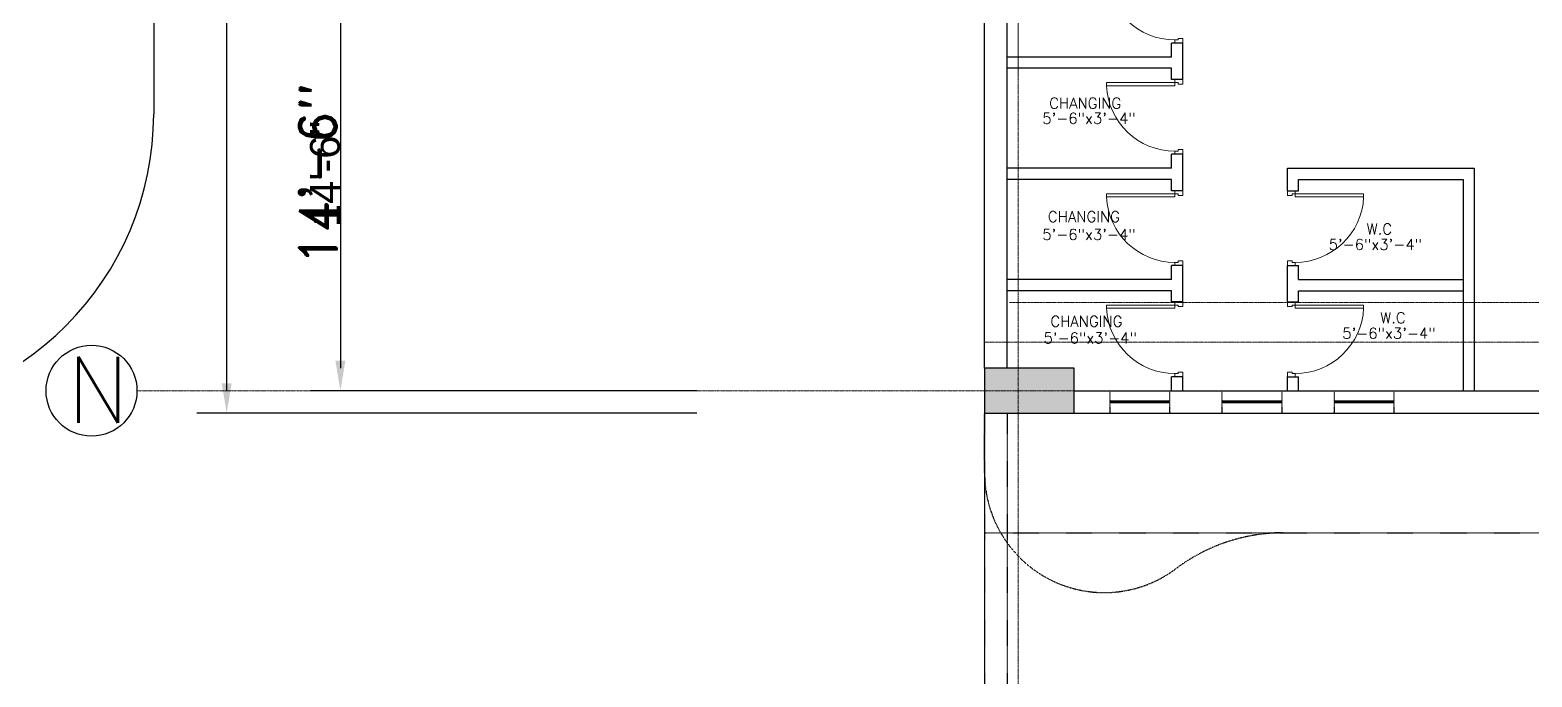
# Model space of a CAD drawing. Header units: inches. Extents: x -110725 to 51121, y 8404 to 44825.
# Drawn here: x -32642 to -32039, y 20649 to 20909 of the extents above; entities that cross this region are included whole.
import ezdxf

# ---------------------------------------------------------------- set-up
doc = ezdxf.new("R2010")
doc.units = ezdxf.units.IN
doc.header["$LTSCALE"] = 0.1
doc.header["$MEASUREMENT"] = 0
doc.linetypes.add('CENTER', pattern=[2, 1.25, -0.25, 0.25, -0.25])
doc.linetypes.add('DASHED', pattern=[0.75, 0.5, -0.25])
doc.layers.get('0').update_dxf_attribs({"color": 1, "lineweight": 0})
doc.layers.get('Defpoints').update_dxf_attribs({"lineweight": 0})
for name, color, linetype, lineweight in [('CAR', 4, 'Continuous', 0), ('dim', 252, 'Continuous', 0), ('DOOR', 32, 'Continuous', 0), ('GRID', 8, 'CENTER', 0), ('terj block plan', 30, 'Continuous', 0), ('TEXT', 3, 'Continuous', 0), ('WALL', 7, 'Continuous', 0)]:
    doc.layers.add(name, color=color, linetype=linetype, lineweight=lineweight)
for name, color, linetype in [('Column Hatch', 7, 'Continuous'), ('COLUMNS', 200, 'Continuous'), ('GF', 1, 'Continuous'), ('GFT', 4, 'Continuous'), ('GFW', 5, 'Continuous'), ('GREEN BELT', 80, 'Continuous')]:
    doc.layers.add(name, color=color, linetype=linetype)
doc.styles.add('ROMAND', font='romand.shx')
doc.styles.get("Standard").update_dxf_attribs({"font": 'arial.ttf'})
doc.dimstyles.new('DIM', dxfattribs={"dimtxt": 15, "dimasz": 9, "dimexe": 0.25, "dimexo": 3, "dimgap": 0.125, "dimtad": 1, "dimdec": 3, "dimzin": 3, "dimdsep": 46, "dimlunit": 4, "dimtxsty": 'ROMAND', "dimcen": 0.125, "dimaunit": 1, "dimadec": 0, "dimazin": 0, "dimtfac": 0.75, "dimtdec": 3, "dimtix": 1, "dimtofl": 0, "dimtmove": 2, "dimatfit": 3, "dimfxl": 1, "dimtolj": 1, "dimtzin": 3, "dimarcsym": 1})

# ---------------------------------------------------------------- blocks, each defined once
blk = doc.blocks.new('*D59')
at = {"layer": 'Defpoints', "color": 0, "transparency": 16777216}
for p in [(-32380.37, 20938.28), (-32517.35, 20764.28), (-32371.37, 20764.28)]:
    blk.add_point(p, dxfattribs=at)
at = {"layer": 'dim', "color": 2, "lineweight": -2, "transparency": 16777216}
for p, q in [((-32386.37, 20938.28), (-32529.35, 20938.28)), ((-32377.37, 20764.28), (-32529.35, 20764.28))]:
    blk.add_line(p, q, dxfattribs=at)
at = {"layer": 'dim', "color": 4, "lineweight": -2, "transparency": 16777216}
blk.add_line((-32517.35, 20926.28), (-32517.35, 20776.28), dxfattribs=at)
at = {"layer": 'dim', "color": 4, "transparency": 16777216}
for points in [[(-32519.35, 20926.28), (-32515.35, 20926.28), (-32517.35, 20938.28)], [(-32519.35, 20776.28), (-32515.35, 20776.28), (-32517.35, 20764.28)]]:
    blk.add_solid(points, dxfattribs=at)
at = {"layer": 'dim', "color": 3, "transparency": 16777216, "insert": (-32523.47, 20851.28), "char_height": 12, "attachment_point": 5, "rotation": 90}
blk.add_mtext('\\A1;14\'-6"', dxfattribs=at)
blk = doc.blocks.new('*D94')
at = {"layer": 'Defpoints', "color": 0, "transparency": 16777216}
for p in [(-32562.97, 22313.78), (-32371.37, 22313.78), (-32371.37, 20755.28)]:
    blk.add_point(p, dxfattribs=at)
at = {"layer": 'dim', "color": 2, "lineweight": -2, "transparency": 16777216}
for p, q in [((-32377.37, 22313.78), (-32574.97, 22313.78)), ((-32377.37, 20755.28), (-32574.97, 20755.28))]:
    blk.add_line(p, q, dxfattribs=at)
at = {"layer": 'dim', "color": 4, "lineweight": -2, "transparency": 16777216}
blk.add_line((-32562.97, 20767.28), (-32562.97, 22301.78), dxfattribs=at)
at = {"layer": 'dim', "color": 4, "transparency": 16777216}
for points in [[(-32564.97, 22301.78), (-32560.97, 22301.78), (-32562.97, 22313.78)], [(-32564.97, 20767.28), (-32560.97, 20767.28), (-32562.97, 20755.28)]]:
    blk.add_solid(points, dxfattribs=at)
at = {"layer": 'dim', "color": 3, "transparency": 16777216, "insert": (-32573.6, 21534.53), "char_height": 12, "attachment_point": 5, "rotation": 90}
blk.add_mtext('\\A1;129\'-10{\\H0.750000x;\\S1/2;}"', dxfattribs=at)
blk = doc.blocks.new('D2')
for p, q in [((-3, 34.85), (-1.5, 34.85)), ((-3, 1.85), (-3, 34.85)), ((-1.5, 34.85), (-1.5, 1.85)), ((-34.5, 1.88), (-36, 1.88)), ((-36, 1.88), (-36, -1.88)), ((-34.5, 0.38), (-34.5, 1.88)), ((-33.75, 0.38), (-34.5, 0.38)), ((-33.75, -1.88), (-33.75, 0.38)), ((-1.5, 1.85), (-3, 1.85)), ((-2.25, 0.38), (-2.25, -1.88)), ((-1.5, 0.38), (-2.25, 0.38)), ((0, 1.88), (-1.5, 1.88)), ((-1.5, 1.88), (-1.5, 0.38)), ((0, -1.88), (0, 1.88)), ((-36, -1.88), (-33.75, -1.88)), ((-2.25, -1.88), (0, -1.88))]:
    blk.add_line(p, q)
blk.add_arc((-1.5, 1.88), 33, 92.60525, 180)
blk = doc.blocks.new('*D3023')
at = {"layer": 'Defpoints', "color": 0, "transparency": 16777216}
for p in [(-32380.37, 20938.28), (-32517.35, 20764.28), (-32371.37, 20764.28)]:
    blk.add_point(p, dxfattribs=at)
at = {"layer": 'dim', "color": 0, "lineweight": -2, "transparency": 16777216}
for p, q in [((-32383.37, 20938.28), (-32517.6, 20938.28)), ((-32517.35, 20929.28), (-32517.35, 20773.28)), ((-32374.37, 20764.28), (-32517.6, 20764.28))]:
    blk.add_line(p, q, dxfattribs=at)
at = {"layer": 'dim', "color": 0, "transparency": 16777216}
for points in [[(-32518.85, 20929.28), (-32515.85, 20929.28), (-32517.35, 20938.28)], [(-32518.85, 20773.28), (-32515.85, 20773.28), (-32517.35, 20764.28)]]:
    blk.add_solid(points, dxfattribs=at)
at = {"layer": 'dim', "color": 0, "transparency": 16777216, "insert": (-32526.4, 20851.28), "char_height": 15, "attachment_point": 5, "rotation": 90, "style": 'ROMAND'}
blk.add_mtext('\\A1;14\'-6"', dxfattribs=at)
blk = doc.blocks.new('*D3060')
at = {"layer": 'Defpoints', "color": 0, "transparency": 16777216}
for p in [(-32562.97, 22313.78), (-32371.37, 22313.78), (-32371.37, 20755.28)]:
    blk.add_point(p, dxfattribs=at)
at = {"layer": 'dim', "color": 0, "lineweight": -2, "transparency": 16777216}
for p, q in [((-32374.37, 22313.78), (-32563.22, 22313.78)), ((-32562.97, 20764.28), (-32562.97, 22304.78)), ((-32374.37, 20755.28), (-32563.22, 20755.28))]:
    blk.add_line(p, q, dxfattribs=at)
at = {"layer": 'dim', "color": 0, "transparency": 16777216}
for points in [[(-32564.47, 22304.78), (-32561.47, 22304.78), (-32562.97, 22313.78)], [(-32564.47, 20764.28), (-32561.47, 20764.28), (-32562.97, 20755.28)]]:
    blk.add_solid(points, dxfattribs=at)
at = {"layer": 'dim', "color": 0, "transparency": 16777216, "insert": (-32576.22, 21534.53), "char_height": 15, "attachment_point": 5, "rotation": 90, "style": 'ROMAND'}
blk.add_mtext('\\A1;129\'-10{\\H0.75x;\\S1/2;}"', dxfattribs=at)

msp = doc.modelspace()

# ---------------------------------------------------------------- hatches: boundary and pattern name
at = {"layer": 'Column Hatch'}
msp.add_hatch(color=256, dxfattribs=at).paths.add_polyline_path([(-32222.87464, 20773.2792), (-32258.87464, 20773.2792), (-32258.87464, 20755.2792), (-32222.87464, 20755.2792)])
msp.add_hatch(color=256, dxfattribs=at).paths.add_polyline_path([(-32222.87464, 20773.2792), (-32258.87464, 20773.2792), (-32258.87464, 20755.2792), (-32222.87464, 20755.2792)])

# ---------------------------------------------------------------- linework, layer by layer
at = {"layer": 'CAR', "linetype": 'Continuous'}
msp.add_circle((-33960.35096, 21924.4645, 27.16259), 11425.94255, dxfattribs=at)
at = {"layer": 'COLUMNS', "elevation": 1.07221}
msp.add_lwpolyline([(-32258.87464, 20755.2792), (-32222.87464, 20755.2792), (-32222.87464, 20773.2792), (-32258.87464, 20773.2792)], close=True, dxfattribs=at)
msp.add_lwpolyline([(-32258.87464, 20755.2792), (-32222.87464, 20755.2792), (-32222.87464, 20773.2792), (-32258.87464, 20773.2792)], close=True, dxfattribs=at)
at = {"layer": 'Defpoints', "linetype": 'Continuous', "elevation": 1.07221}
msp.add_lwpolyline([(-32258.87464, 20563.53135), (-32258.87464, 20938.2792), (-32339.86799, 20938.2792, -0.954153128), (-32347.67068, 21112.2792), (-32339.88129, 21112.99571), (-32339.88129, 21368.7792), (-32393.87464, 21368.7792), (-32393.87464, 21725.7792), (-32339.87464, 21725.7792), (-32339.87464, 21982.2792, -0.999961782), (-32339.86799, 22156.2792), (-32258.87464, 22156.2792), (-32258.87464, 22313.7792), (-31529.87464, 22313.7792), (-31529.87464, 22151.43396), (-31369.30939, 22052.13108), (-31210.40795, 22309.06271), (-28605.98551, 20698.07393, -0.732823855), (-28648.48486, 20563.53135), (-32258.87464, 20563.53135)], format="xyb", close=True, dxfattribs=at)
at = {"layer": 'GF'}
for p, q in [((-32258.87464, 20773.2792, 1.07221), (-32258.87464, 20929.2792, 1.07221)), ((-32249.87464, 20773.2792, 1.07221), (-32249.87464, 20929.2792, 1.07221)), ((-32183.87464, 20898.1542, 1.07221), (-32183.87464, 20903.7792, 1.07221)), ((-32179.37464, 20903.7792, 1.07221), (-32183.87464, 20903.7792, 1.07221)), ((-32179.37464, 20889.1542, 1.07221), (-32179.37464, 20903.7792, 1.07221)), ((-32183.87464, 20898.1542, 1.07221), (-32249.87464, 20898.1542, 1.07221)), ((-32183.87464, 20893.6542, 1.07221), (-32249.87464, 20893.6542, 1.07221)), ((-32183.87464, 20889.1542, 1.07221), (-32183.87464, 20893.6542, 1.07221)), ((-32179.37464, 20889.1542, 1.07221), (-32183.87464, 20889.1542, 1.07221)), ((-32183.87464, 20853.5292, 1.07221), (-32183.87464, 20859.1542, 1.07221)), ((-32179.37464, 20859.1542, 1.07221), (-32183.87464, 20859.1542, 1.07221)), ((-32179.37464, 20844.5292, 1.07221), (-32179.37464, 20859.1542, 1.07221)), ((-32183.87464, 20853.5292, 1.07221), (-32249.87464, 20853.5292, 1.07221)), ((-32137.37464, 20844.5292, 1.07221), (-32137.37464, 20853.5292, 1.07221)), ((-32137.37464, 20853.5292, 1.07221), (-32062.37464, 20853.5292, 1.07221)), ((-32062.37464, 20853.5292, 1.07221), (-32062.37464, 20764.2792, 1.07221)), ((-32183.87464, 20849.0292, 1.07221), (-32249.87464, 20849.0292, 1.07221)), ((-32183.87464, 20844.5292, 1.07221), (-32183.87464, 20849.0292, 1.07221)), ((-32132.87464, 20844.5292, 1.07221), (-32132.87464, 20849.0292, 1.07221)), ((-32132.87464, 20849.0292, 1.07221), (-32066.87464, 20849.0292, 1.07221)), ((-32066.87464, 20849.0292, 1.07221), (-32066.87464, 20764.2792, 1.07221)), ((-32179.37464, 20844.5292, 1.07221), (-32183.87464, 20844.5292, 1.07221)), ((-32137.37464, 20844.5292, 1.07221), (-32132.87464, 20844.5292, 1.07221)), ((-32183.87464, 20808.9042, 1.07221), (-32183.87464, 20814.5292, 1.07221)), ((-32179.37464, 20814.5292, 1.07221), (-32183.87464, 20814.5292, 1.07221)), ((-32179.37464, 20799.9042, 1.07221), (-32179.37464, 20814.5292, 1.07221)), ((-32137.37464, 20799.9042, 1.07221), (-32137.37464, 20814.5292, 1.07221)), ((-32137.37464, 20814.5292, 1.07221), (-32132.87464, 20814.5292, 1.07221)), ((-32132.87464, 20808.9042, 1.07221), (-32132.87464, 20814.5292, 1.07221)), ((-32183.87464, 20808.9042, 1.07221), (-32249.87464, 20808.9042, 1.07221)), ((-32183.87464, 20804.4042, 1.07221), (-32249.87464, 20804.4042, 1.07221)), ((-32183.87464, 20799.9042, 1.07221), (-32183.87464, 20804.4042, 1.07221)), ((-32132.87464, 20808.9042, 1.07221), (-32066.87464, 20808.9042, 1.07221)), ((-32132.87464, 20799.9042, 1.07221), (-32132.87464, 20804.4042, 1.07221)), ((-32132.87464, 20804.4042, 1.07221), (-32066.87464, 20804.4042, 1.07221)), ((-32179.37464, 20799.9042, 1.07221), (-32183.87464, 20799.9042, 1.07221)), ((-32137.37464, 20799.9042, 1.07221), (-32132.87464, 20799.9042, 1.07221)), ((-32183.87464, 20764.2792, 1.07221), (-32183.87464, 20769.9042, 1.07221)), ((-32179.37464, 20769.9042, 1.07221), (-32183.87464, 20769.9042, 1.07221)), ((-32179.37464, 20764.2792, 1.07221), (-32179.37464, 20769.9042, 1.07221)), ((-32137.37464, 20764.2792, 1.07221), (-32137.37464, 20769.9042, 1.07221)), ((-32137.37464, 20769.9042, 1.07221), (-32132.87464, 20769.9042, 1.07221)), ((-32132.87464, 20764.2792, 1.07221), (-32132.87464, 20769.9042, 1.07221)), ((-32222.87464, 20764.2792, 1.07221), (-31898.87464, 20764.2792, 1.07221)), ((-32222.87464, 20755.2792, 1.07221), (-31552.37464, 20755.2792, 1.07221))]:
    msp.add_line(p, q, dxfattribs=at)
at = {"layer": 'GFT'}
msp.add_circle((-32617.20877, 20764.2792, 1.07221), 18.23575, dxfattribs=at)
msp.add_circle((-32617.20877, 20764.2792, 1.07221), 18.23575, dxfattribs=at)
at = {"layer": 'GFW', "linetype": 'DASHED'}
for p, q in [((-32208.62464, 20764.2792), (-32208.62464, 20755.2792)), ((-32208.62464, 20764.2792, 1.07221), (-32208.62464, 20755.2792, 1.07221)), ((-32184.62464, 20764.2792), (-32184.62464, 20755.2792)), ((-32184.62464, 20764.2792, 1.07221), (-32184.62464, 20755.2792, 1.07221)), ((-32163.62464, 20764.2792), (-32163.62464, 20755.2792)), ((-32163.62464, 20764.2792, 1.07221), (-32163.62464, 20755.2792, 1.07221)), ((-32139.62464, 20764.2792), (-32139.62464, 20755.2792)), ((-32139.62464, 20764.2792, 1.07221), (-32139.62464, 20755.2792, 1.07221)), ((-32118.62464, 20764.2792), (-32118.62464, 20755.2792)), ((-32118.62464, 20764.2792, 1.07221), (-32118.62464, 20755.2792, 1.07221)), ((-32094.62464, 20764.2792), (-32094.62464, 20755.2792)), ((-32094.62464, 20764.2792, 1.07221), (-32094.62464, 20755.2792, 1.07221))]:
    msp.add_line(p, q, dxfattribs=at)
at = {"layer": 'GFW', "color": 2, "linetype": 'DASHED'}
for p, q in [((-32258.87464, 20731.2792), (-32258.87464, 20755.2792)), ((-32258.87464, 20755.2792), (-32258.87464, 20563.53135)), ((-32258.87464, 20731.2792, 1.07221), (-32258.87464, 20755.2792, 1.07221)), ((-32258.87464, 20755.2792, 1.07221), (-32258.87464, 20563.53135, 1.07221)), ((-32249.87464, 20755.2792), (-32249.87464, 20563.53135)), ((-32249.87464, 20755.2792, 1.07221), (-32249.87464, 20563.53135, 1.07221)), ((-32258.87464, 20707.2792), (-31529.87464, 20707.2792)), ((-32138.87464, 20707.2792, 1.07221), (-31529.87464, 20707.2792, 1.07221))]:
    msp.add_line(p, q, dxfattribs=at)
at = {"layer": 'GFW', "linetype": 'DASHED', "const_width": 1.25, "elevation": 1.07221}
for points in [[(-32208.62464, 20759.7792), (-32184.62464, 20759.7792)], [(-32208.62464, 20759.7792), (-32184.62464, 20759.7792)], [(-32163.62464, 20759.7792), (-32139.62464, 20759.7792)], [(-32163.62464, 20759.7792), (-32139.62464, 20759.7792)], [(-32118.62464, 20759.7792), (-32094.62464, 20759.7792)], [(-32118.62464, 20759.7792), (-32094.62464, 20759.7792)]]:
    msp.add_lwpolyline(points, dxfattribs=at)
at = {"layer": 'GFW', "color": 2, "linetype": 'DASHED'}
for centre, radius, start, end in [((-32210.87464, 20731.2792, 1.07221), 48, 180, 306.86989765), ((-32138.87464, 20635.2792, 1.07221), 72, 90, 126.86989765)]:
    msp.add_arc(centre, radius, start, end, dxfattribs=at)
at = {"layer": 'GREEN BELT', "linetype": 'Continuous'}
msp.add_line((-32592.26926, 22653.25898), (-32592.26926, 20875.2792), dxfattribs=at)
msp.add_arc((-32712.26926, 20875.2792), 120, 270, 0, dxfattribs=at)
at = {"layer": 'GRID'}
for p, q in [((-32245.37464, 22312.2792), (-32245.37464, 20581.2792)), ((-32245.37464, 22312.2792, 1.07221), (-32245.37464, 20581.2792, 1.07221)), ((-32245.37464, 21160.99356), (-32245.37464, 20892.03758)), ((-32245.37464, 21160.99356), (-32245.37464, 20892.03758)), ((-32245.37464, 21160.99356, 1.07221), (-32245.37464, 20892.03758, 1.07221)), ((-32245.37464, 21160.99356, 1.07221), (-32245.37464, 20892.03758, 1.07221)), ((-32249.01089, 20799.69839), (-28947.1581, 20799.69839)), ((-32258.87464, 20783.7792, 1.07221), (-28957.02185, 20783.7792, 1.07221)), ((-31552.37464, 20764.2792), (-32598.97302, 20764.2792)), ((-31552.37464, 20764.2792, 1.07221), (-32598.97302, 20764.2792, 1.07221))]:
    msp.add_line(p, q, dxfattribs=at)
at = {"layer": 'terj block plan', "linetype": 'Continuous'}
msp.add_lwpolyline([(-32258.87464, 20563.53135), (-28689.25216, 20563.53135), (-28648.48486, 20563.53135, 0.732820308), (-28605.98495, 20698.07354), (-31211.02687, 22309.44548), (-31369.30939, 22052.13108), (-31529.87464, 22151.43396), (-31529.87464, 22313.7792), (-31568.87464, 22313.7792), (-31568.87464, 22318.2792), (-32168.12464, 22318.2792), (-32168.12464, 22313.7792), (-32258.87464, 22313.7792), (-32258.87464, 22156.2792), (-32339.86799, 22156.2792, 0.999961782), (-32339.87464, 21982.2792), (-32339.87464, 21725.7792), (-32393.87464, 21725.7792), (-32393.87464, 21368.7792), (-32339.87464, 21368.7792), (-32339.88129, 21112.2792, 0.999923566), (-32339.86799, 20938.2792), (-32258.87464, 20938.2792), (-32258.87464, 20755.2792)], format="xyb", close=True, dxfattribs=at)
at = {"layer": 'WALL'}
for p, q in [((-32258.87464, 20773.2792), (-32258.87464, 20929.2792)), ((-32249.87464, 20773.2792), (-32249.87464, 20929.2792)), ((-32183.87464, 20898.1542), (-32183.87464, 20903.7792)), ((-32179.37464, 20903.7792), (-32183.87464, 20903.7792)), ((-32179.37464, 20889.1542), (-32179.37464, 20903.7792)), ((-32183.87464, 20898.1542), (-32249.87464, 20898.1542)), ((-32183.87464, 20893.6542), (-32249.87464, 20893.6542)), ((-32183.87464, 20889.1542), (-32183.87464, 20893.6542)), ((-32179.37464, 20889.1542), (-32183.87464, 20889.1542)), ((-32183.87464, 20853.5292), (-32183.87464, 20859.1542)), ((-32179.37464, 20859.1542), (-32183.87464, 20859.1542)), ((-32179.37464, 20844.5292), (-32179.37464, 20859.1542)), ((-32183.87464, 20853.5292), (-32249.87464, 20853.5292)), ((-32137.37464, 20844.5292), (-32137.37464, 20853.5292)), ((-32137.37464, 20853.5292), (-32062.37464, 20853.5292)), ((-32062.37464, 20853.5292), (-32062.37464, 20764.2792)), ((-32183.87464, 20849.0292), (-32249.87464, 20849.0292)), ((-32183.87464, 20844.5292), (-32183.87464, 20849.0292)), ((-32132.87464, 20844.5292), (-32132.87464, 20849.0292)), ((-32132.87464, 20849.0292), (-32066.87464, 20849.0292)), ((-32066.87464, 20849.0292), (-32066.87464, 20764.2792)), ((-32179.37464, 20844.5292), (-32183.87464, 20844.5292)), ((-32137.37464, 20844.5292), (-32132.87464, 20844.5292)), ((-32183.87464, 20808.9042), (-32183.87464, 20814.5292)), ((-32179.37464, 20814.5292), (-32183.87464, 20814.5292)), ((-32179.37464, 20799.9042), (-32179.37464, 20814.5292)), ((-32137.37464, 20799.9042), (-32137.37464, 20814.5292)), ((-32137.37464, 20814.5292), (-32132.87464, 20814.5292)), ((-32132.87464, 20808.9042), (-32132.87464, 20814.5292)), ((-32183.87464, 20808.9042), (-32249.87464, 20808.9042)), ((-32183.87464, 20804.4042), (-32249.87464, 20804.4042)), ((-32183.87464, 20799.9042), (-32183.87464, 20804.4042)), ((-32132.87464, 20808.9042), (-32066.87464, 20808.9042)), ((-32132.87464, 20799.9042), (-32132.87464, 20804.4042)), ((-32132.87464, 20804.4042), (-32066.87464, 20804.4042)), ((-32179.37464, 20799.9042), (-32183.87464, 20799.9042)), ((-32137.37464, 20799.9042), (-32132.87464, 20799.9042)), ((-32183.87464, 20764.2792), (-32183.87464, 20769.9042)), ((-32179.37464, 20769.9042), (-32183.87464, 20769.9042)), ((-32179.37464, 20764.2792), (-32179.37464, 20769.9042)), ((-32137.37464, 20764.2792), (-32137.37464, 20769.9042)), ((-32137.37464, 20769.9042), (-32132.87464, 20769.9042)), ((-32132.87464, 20764.2792), (-32132.87464, 20769.9042)), ((-32222.87464, 20764.2792), (-31898.87464, 20764.2792)), ((-32222.87464, 20755.2792), (-31552.37464, 20755.2792))]:
    msp.add_line(p, q, dxfattribs=at)

# ---------------------------------------------------------------- block references
at = {"layer": 'DOOR', "extrusion": (0, 0, -1), "yscale": 0.8333333333333341}
for p, xscale, zscale, rotation in [((32180.93714, 20933.7792, -1.07221), -0.8333333333333341, -0.8333333333333341, 270), ((32180.93714, 20933.7792, -1.07221), -0.8333333333333341, -0.8333333333333341, 270), ((32180.93714, 20889.1542, -1.07221), -0.8333333333333341, -0.8333333333333341, 270), ((32180.93714, 20889.1542, -1.07221), -0.8333333333333341, -0.8333333333333341, 270), ((32180.93714, 20844.5292, -1.07221), -0.8333333333333341, -0.8333333333333341, 270), ((32180.93714, 20844.5292, -1.07221), -0.8333333333333341, -0.8333333333333341, 270), ((32135.81214, 20844.5292, -1.07221), 0.8333333333333341, -0.8333333333335867, 90.00000000000001), ((32135.81214, 20844.5292, -1.07221), 0.8333333333333341, -0.8333333333335867, 90.00000000000001), ((32180.93714, 20799.9042, -1.07221), -0.8333333333333341, -0.8333333333333341, 270), ((32180.93714, 20799.9042, -1.07221), -0.8333333333333341, -0.8333333333333341, 270), ((32135.81214, 20799.9042, -1.07221), 0.8333333333333341, -0.8333333333335867, 90.00000000000001), ((32135.81214, 20799.9042, -1.07221), 0.8333333333333341, -0.8333333333335867, 90.00000000000001)]:
    msp.add_blockref('D2', p, dxfattribs=dict(at, xscale=xscale, zscale=zscale, rotation=rotation))

# ---------------------------------------------------------------- texts
at = {"layer": 'GFT', "insert": (-32626.97166, 20777.81215, 1.07221), "char_height": 26.4, "attachment_point": 1, "style": 'ROMAND'}
msp.add_mtext_dynamic_manual_height_columns('{\\Fsimplex|c0;N}', width=45.4062311, gutter_width=101.66862, heights=[0], dxfattribs=at)
msp.add_mtext_dynamic_manual_height_columns('{\\Fsimplex|c0;N}', width=45.4062311, gutter_width=101.66862, heights=[0], dxfattribs=at)
at = {"layer": 'TEXT', "style": 'ROMAND'}
for s, height, p in [('CHANGING', 4.351151, (-32232.96106, 20877.47093)), ('CHANGING', 4.351151, (-32232.96106, 20877.47093, 1.07221)), ('5\'-6"x3\'-4"', 4.3511508, (-32235.71017, 20871.37968)), ('5\'-6"x3\'-4"', 4.3511508, (-32235.71017, 20871.37968, 1.07221)), ('CHANGING', 4.351151, (-32233.46106, 20831.97093)), ('CHANGING', 4.351151, (-32233.46106, 20831.97093, 1.07221)), ('5\'-6"x3\'-4"', 4.3511508, (-32235.71017, 20824.80756)), ('5\'-6"x3\'-4"', 4.3511508, (-32235.71017, 20824.80756, 1.07221)), ('W.C', 4.351151, (-32105.62147, 20826.99395)), ('W.C', 4.351151, (-32105.62147, 20826.99395, 1.07221)), ('5\'-6"x3\'-4"', 4.3511508, (-32120.80311, 20820.7971)), ('5\'-6"x3\'-4"', 4.3511508, (-32120.80311, 20820.7971, 1.07221)), ('CHANGING', 4.351151, (-32232.46106, 20789.97093)), ('CHANGING', 4.351151, (-32232.46106, 20789.97093, 1.07221)), ('W.C', 4.351151, (-32100.1748, 20791.36472)), ('W.C', 4.351151, (-32100.1748, 20791.36472, 1.07221)), ('5\'-6"x3\'-4"', 4.3511508, (-32235.21017, 20783.29115)), ('5\'-6"x3\'-4"', 4.3511508, (-32235.21017, 20783.29115, 1.07221)), ('5\'-6"x3\'-4"', 4.3511508, (-32115.35645, 20785.16787)), ('5\'-6"x3\'-4"', 4.3511508, (-32115.35645, 20785.16787, 1.07221))]:
    msp.add_text(s, height=height, dxfattribs=at).set_placement(p)

# ---------------------------------------------------------------- dimensions: what is measured, and where the dimension line sits
at = {"layer": 'dim'}
for base, p1, p2, angle, picture, middle in [((-32562.97259, 22313.7792, 1.07221), (-32371.37464, 20755.2792, 1.07221), (-32371.37464, 22313.7792, 1.07221), 90, '*D3060', (-32576.22259, 21534.5292, 1.07221)), ((-32517.34793, 20764.2792, 1.07221), (-32380.37464, 20938.2792, 1.07221), (-32371.37464, 20764.2792, 1.07221), 270, '*D3023', (-32526.4015, 20851.2792, 1.07221))]:
    dim = msp.add_linear_dim(base=base, p1=p1, p2=p2, angle=angle, dimstyle='DIM', dxfattribs=at)
    dim.commit()
    dim.dimension.update_dxf_attribs({"geometry": picture, "text_midpoint": middle})
for base, p1, p2, angle, picture, middle in [((-32562.97259, 22313.7792, 1.07221), (-32371.37464, 20755.2792, 1.07221), (-32371.37464, 22313.7792, 1.07221), 90, '*D94', (-32573.59759, 21534.5292, 1.07221)), ((-32517.34793, 20764.2792, 1.07221), (-32380.37464, 20938.2792, 1.07221), (-32371.37464, 20764.2792, 1.07221), 270, '*D59', (-32523.47293, 20851.2792, 1.07221))]:
    dim = msp.add_linear_dim(base=base, p1=p1, p2=p2, angle=angle, dimstyle='DIM', override={"dimtxt": 12, "dimasz": 12, "dimexe": 12, "dimexo": 6, "dimtxsty": 'Standard', "dimclrd": 4, "dimclre": 2, "dimclrt": 3, "dimtmove": 1}, dxfattribs=at)
    dim.commit()
    dim.dimension.update_dxf_attribs({"geometry": picture, "text_midpoint": middle})

doc.saveas('drawing.dxf')
